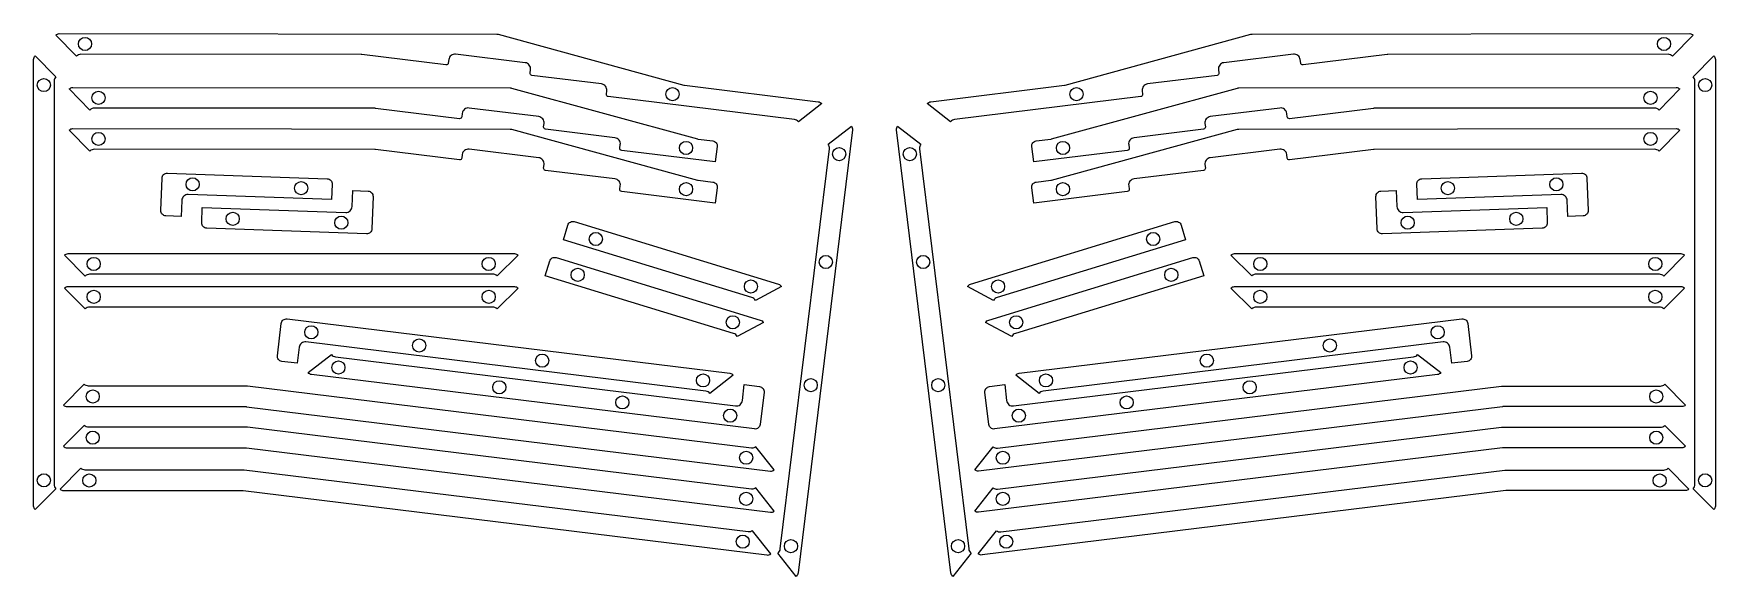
# Model space of a CAD drawing. Header units: millimetres. Extents: x -10 to 400, y -127 to 5.
import ezdxf

# ---------------------------------------------------------------- set-up
doc = ezdxf.new("R2010")
doc.units = ezdxf.units.MM
doc.layers.get('0').update_dxf_attribs({"linetype": 'CONTINUOUS'})

msp = doc.modelspace()

# ---------------------------------------------------------------- linework, layer by layer
for points in [[(176.5, -16.59, 0.198912), (175.5, -16.02), (130.22, -10.46, -0.414214), (129.78, -9.9), (129.89, -9.05, 0.414214), (128.58, -7.38), (111.66, -5.3, -0.414214), (111.22, -4.75), (111.33, -3.89, 0.414214), (110.02, -2.22), (93.1, -0.14, 0.414214), (91.43, -1.45), (91.32, -2.3, -0.414214), (90.76, -2.74), (70.32, -0.23, 0.030554), (70.13, -0.22), (1.95, -0.16, 0.199024), (0.88, -0.63), (-4.18, 4.48, -0.199024), (-3.3, 4.85), (103.1, 4.76, -0.066742), (103.43, 4.71), (148.62, -7.67, 0.03633), (148.8, -7.7), (181.32, -11.7, -0.198912), (182.15, -12.17)], [(214.5, -16.02, 0.198912), (213.5, -16.59), (207.85, -12.17, -0.198912), (208.68, -11.7), (241.2, -7.7, 0.03633), (241.38, -7.67), (286.57, 4.71, -0.066742), (286.9, 4.76), (393.3, 4.85, -0.199024), (394.18, 4.48), (389.12, -0.63, 0.199024), (388.05, -0.16), (319.87, -0.22, 0.030554), (319.68, -0.23), (299.24, -2.74, -0.414214), (298.68, -2.3), (298.57, -1.45, 0.414214), (296.9, -0.14), (279.98, -2.22, 0.414214), (278.67, -3.89), (278.78, -4.75, -0.414214), (278.34, -5.3), (261.42, -7.38, 0.414214), (260.11, -9.05), (260.22, -9.9, -0.414214), (259.78, -10.46)], [(-4.12, -5.63, 0.199024), (-4.55, -6.71), (-4.55, -104.73, 0.198912), (-4.11, -105.79), (-9.18, -110.86, -0.198912), (-9.55, -109.98), (-9.55, -1.4, -0.199024), (-9.18, -0.52)], [(394.55, -6.71, 0.199024), (394.12, -5.63), (399.18, -0.52, -0.199024), (399.55, -1.4), (399.55, -109.98, -0.198912), (399.18, -110.86), (394.11, -105.79, 0.198912), (394.55, -104.73)], [(133.17, -22.13, 0.414214), (131.87, -20.46), (114.94, -18.38, -0.414214), (114.51, -17.83), (114.61, -16.98, 0.414214), (113.31, -15.31), (96.38, -13.23, 0.414214), (94.71, -14.53), (94.61, -15.38, -0.414214), (94.05, -15.82), (73.6, -13.31, 0.030554), (73.42, -13.3), (5.24, -13.24, 0.199024), (4.16, -13.71), (-0.89, -8.6, -0.199024), (-0.01, -8.23), (106.39, -8.33, -0.066742), (106.72, -8.37), (151.91, -20.75, 0.03633), (152.09, -20.79), (155.65, -21.22, -0.414214), (156.74, -22.62), (156.28, -26.34), (133.5, -23.54, -0.414214), (133.07, -22.99)], [(258.13, -20.46, 0.414214), (256.83, -22.13), (256.93, -22.99, -0.414214), (256.5, -23.54), (233.72, -26.34), (233.26, -22.62, -0.414214), (234.35, -21.22), (237.91, -20.79, 0.03633), (238.09, -20.75), (283.28, -8.37, -0.066742), (283.61, -8.33), (390.01, -8.23, -0.199024), (390.89, -8.6), (385.84, -13.71, 0.199024), (384.76, -13.24), (316.58, -13.3, 0.030554), (316.4, -13.31), (295.95, -15.82, -0.414214), (295.39, -15.38), (295.29, -14.53, 0.414214), (293.62, -13.23), (276.69, -15.31, 0.414214), (275.39, -16.98), (275.49, -17.83, -0.414214), (275.06, -18.38)], [(133.17, -32.13, 0.414214), (131.87, -30.46), (114.94, -28.38, -0.414214), (114.51, -27.83), (114.61, -26.98, 0.414214), (113.31, -25.31), (96.38, -23.23, 0.414214), (94.71, -24.53), (94.61, -25.38, -0.414214), (94.05, -25.82), (73.6, -23.31, 0.030554), (73.42, -23.3), (5.24, -23.24, 0.199024), (4.16, -23.71), (-0.89, -18.6, -0.199024), (-0.01, -18.23), (106.39, -18.33, -0.066742), (106.72, -18.37), (151.91, -30.75, 0.03633), (152.09, -30.79), (155.65, -31.22, -0.414214), (156.74, -32.62), (156.28, -36.34), (133.5, -33.54, -0.414214), (133.07, -32.99)], [(171.52, -121.42, 0.198912), (172.08, -120.42), (184.03, -23.14, 0.198912), (183.72, -22.03), (189.37, -17.61, -0.198912), (189.63, -18.53), (176.4, -126.24, -0.198912), (175.93, -127.07)], [(217.92, -120.42, 0.198912), (218.48, -121.42), (214.07, -127.07, -0.198912), (213.6, -126.24), (200.37, -18.53, -0.198912), (200.63, -17.61), (206.28, -22.03, 0.198912), (205.97, -23.14)], [(258.13, -30.46, 0.414214), (256.83, -32.13), (256.93, -32.99, -0.414214), (256.5, -33.54), (233.72, -36.34), (233.26, -32.62, -0.414214), (234.35, -31.22), (237.91, -30.79, 0.03633), (238.09, -30.75), (283.28, -18.37, -0.066742), (283.61, -18.33), (390.01, -18.23, -0.199024), (390.89, -18.6), (385.84, -23.71, 0.199024), (384.76, -23.24), (316.58, -23.3, 0.030554), (316.4, -23.31), (295.95, -25.82, -0.414214), (295.39, -25.38), (295.29, -24.53, 0.414214), (293.62, -23.23), (276.69, -25.31, 0.414214), (275.39, -26.98), (275.49, -27.83, -0.414214), (275.06, -28.38)], [(28.05, -34.25, 0.414214), (26.5, -35.69), (26.36, -39.59), (22.61, -39.46, -0.414214), (21.41, -38.17), (21.68, -30.27, -0.414214), (22.98, -29.07), (61.88, -30.43, -0.414214), (63.08, -31.72), (62.95, -35.47)], [(363.5, -35.69, 0.414214), (361.95, -34.25), (327.05, -35.47), (326.92, -31.72, -0.414214), (328.12, -30.43), (367.02, -29.07, -0.414214), (368.32, -30.27), (368.59, -38.17, -0.414214), (367.39, -39.46), (363.64, -39.59)], [(66.38, -38.64, 0.414214), (67.93, -37.19), (68.07, -33.29), (71.82, -33.42, -0.414214), (73.02, -34.71), (72.75, -42.61, -0.414214), (71.45, -43.82), (32.55, -42.46, -0.414214), (31.34, -41.17), (31.48, -37.42)], [(322.07, -37.19, 0.414214), (323.62, -38.64), (358.52, -37.42), (358.66, -41.17, -0.414214), (357.45, -42.46), (318.55, -43.82, -0.414214), (317.25, -42.61), (316.98, -34.71, -0.414214), (318.18, -33.42), (321.93, -33.29)], [(166.05, -60.01, 0.198912), (165.16, -59.28), (119.32, -45.27), (120.42, -41.68, -0.414214), (121.98, -40.85), (171.64, -56.04, -0.198912), (172.38, -56.64)], [(224.84, -59.28, 0.198912), (223.95, -60.01), (217.62, -56.64, -0.198912), (218.36, -56.04), (268.02, -40.85, -0.414214), (269.58, -41.68), (270.68, -45.27)], [(103.18, -54.05, 0.199024), (102.09, -53.63), (4.07, -53.63, 0.198912), (3.01, -54.07), (-2.06, -48.99, -0.198912), (-1.18, -48.63), (107.4, -48.63, -0.199024), (108.28, -49)], [(287.91, -53.63, 0.199024), (286.82, -54.05), (281.72, -49, -0.199024), (282.6, -48.63), (391.18, -48.63, -0.198912), (392.06, -48.99), (386.99, -54.07, 0.198912), (385.93, -53.63)], [(161.63, -68.74, 0.198912), (160.74, -68.01), (114.9, -53.99), (116, -50.41, -0.414214), (117.56, -49.58), (167.22, -64.76, -0.198912), (167.96, -65.37)], [(229.26, -68.01, 0.198912), (228.37, -68.74), (222.04, -65.37, -0.198912), (222.78, -64.76), (272.44, -49.58, -0.414214), (274, -50.41), (275.1, -53.99)], [(103.18, -62.05, 0.199024), (102.09, -61.63), (4.07, -61.63, 0.198912), (3.01, -62.07), (-2.06, -56.99, -0.198912), (-1.18, -56.63), (107.4, -56.63, -0.199024), (108.28, -57)], [(287.91, -61.63, 0.199024), (286.82, -62.05), (281.72, -57, -0.199024), (282.6, -56.63), (391.18, -56.63, -0.198912), (392.06, -56.99), (386.99, -62.07, 0.198912), (385.93, -61.63)], [(154.98, -82.61, 0.198912), (153.98, -82.04), (56.7, -70.1, 0.414214), (55.03, -71.4), (54.55, -75.28), (50.83, -74.82, -0.414214), (49.74, -73.43), (50.7, -65.58, -0.414214), (52.1, -64.5), (159.8, -77.72, -0.198912), (160.63, -78.19)], [(236.02, -82.04, 0.198912), (235.02, -82.61), (229.37, -78.19, -0.198912), (230.2, -77.72), (337.9, -64.5, -0.414214), (339.3, -65.58), (340.26, -73.43, -0.414214), (339.17, -74.82), (335.45, -75.28), (334.97, -71.4, 0.414214), (333.3, -70.1)], [(62.9, -73.14, 0.198912), (63.9, -73.71), (161.18, -85.65, 0.414214), (162.86, -84.35), (163.33, -80.47), (167.05, -80.93, -0.414214), (168.14, -82.32), (167.18, -90.17, -0.414214), (165.79, -91.25), (58.08, -78.03, -0.198912), (57.25, -77.56)], [(326.1, -73.71, 0.198912), (327.1, -73.14), (332.75, -77.56, -0.198912), (331.92, -78.03), (224.21, -91.25, -0.414214), (222.82, -90.17), (221.86, -82.32, -0.414214), (222.95, -80.93), (226.67, -80.47), (227.14, -84.35, 0.414214), (228.82, -85.65)], [(165.07, -95.88), (42.5, -80.83, 0.030553), (42.44, -80.82), (3.83, -80.82, -0.198912), (2.77, -80.39), (-2.31, -85.46, 0.198912), (-1.42, -85.82), (42.09, -85.82, -0.030553), (42.24, -85.83), (169.67, -101.48, 0.198912), (170.59, -101.22), (166.17, -95.57, -0.198912)], [(224.93, -95.88), (347.5, -80.83, -0.030553), (347.56, -80.82), (386.17, -80.82, 0.198912), (387.23, -80.39), (392.31, -85.46, -0.198912), (391.42, -85.82), (347.91, -85.82, 0.030553), (347.76, -85.83), (220.33, -101.48, -0.198912), (219.41, -101.22), (223.83, -95.57, 0.198912)], [(165.07, -105.88), (42.5, -90.83, 0.030553), (42.44, -90.82), (3.83, -90.82, -0.198912), (2.77, -90.39), (-2.31, -95.46, 0.198912), (-1.42, -95.82), (42.09, -95.82, -0.030553), (42.24, -95.83), (169.67, -111.48, 0.198912), (170.59, -111.22), (166.17, -105.57, -0.198912)], [(224.93, -105.88), (347.5, -90.83, -0.030553), (347.56, -90.82), (386.17, -90.82, 0.198912), (387.23, -90.39), (392.31, -95.46, -0.198912), (391.42, -95.82), (347.91, -95.82, 0.030553), (347.76, -95.83), (220.33, -111.48, -0.198912), (219.41, -111.22), (223.83, -105.57, 0.198912)], [(164.24, -116.28), (41.68, -101.23, 0.030553), (41.62, -101.23), (3, -101.23, -0.198912), (1.94, -100.79), (-3.13, -105.86, 0.198912), (-2.25, -106.23), (41.27, -106.23, -0.030553), (41.42, -106.24), (168.84, -121.88, 0.198912), (169.77, -121.63), (165.35, -115.97, -0.198912)], [(225.76, -116.28), (348.32, -101.23, -0.030553), (348.38, -101.23), (387, -101.23, 0.198912), (388.06, -100.79), (393.13, -105.86, -0.198912), (392.25, -106.23), (348.73, -106.23, 0.030553), (348.58, -106.24), (221.16, -121.88, -0.198912), (220.23, -121.63), (224.65, -115.97, 0.198912)]]:
    msp.add_lwpolyline(points, format="xyb", close=True)
for centre in [(2.95, 2.34), (387.05, 2.34), (-7.05, -7.65), (397.05, -7.65), (6.24, -10.74), (145.86, -9.86), (244.14, -9.86), (383.76, -10.74), (6.24, -20.74), (383.76, -20.74), (149.15, -22.94), (186.39, -24.43), (203.61, -24.43), (240.85, -22.94), (29.13, -31.78), (55.55, -32.71), (149.15, -32.94), (240.85, -32.94), (334.45, -32.71), (360.87, -31.78), (38.88, -40.18), (65.29, -41.1), (324.71, -41.1), (351.12, -40.18), (127.22, -45.07), (262.78, -45.07), (183.16, -50.66), (206.84, -50.66), (5.07, -51.13), (101.15, -51.13), (122.8, -53.79), (267.2, -53.79), (288.85, -51.13), (384.93, -51.13), (164.94, -56.6), (225.06, -56.6), (5.07, -59.13), (101.15, -59.13), (288.85, -59.13), (384.93, -59.13), (160.52, -65.32), (229.48, -65.32), (58, -67.74), (84.23, -70.96), (305.77, -70.96), (332, -67.74), (114.15, -74.63), (275.85, -74.63), (64.59, -76.31), (325.41, -76.31), (4.83, -83.36), (103.73, -81.12), (153.29, -79.44), (179.49, -80.59), (210.51, -80.59), (236.71, -79.44), (286.27, -81.12), (385.17, -83.36), (133.66, -84.79), (256.34, -84.79), (159.89, -88.01), (230.11, -88.01), (4.83, -93.36), (385.17, -93.36), (163.77, -98.24), (226.23, -98.24), (-7.05, -103.73), (4, -103.77), (386, -103.77), (397.05, -103.73), (163.77, -108.24), (226.23, -108.24), (162.95, -118.64), (174.68, -119.73), (215.32, -119.73), (227.05, -118.64)]:
    msp.add_circle(centre, 1.6)

doc.saveas('drawing.dxf')
